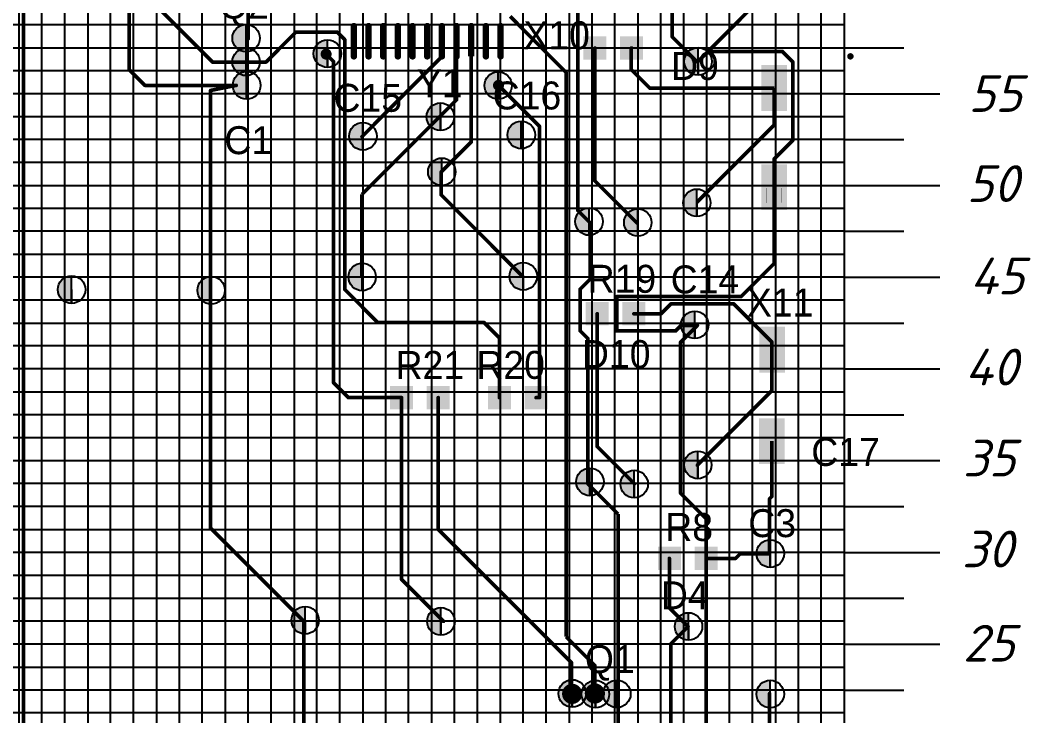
# Model space of a CAD drawing. Header units: millimetres. Extents: x 40 to 3761, y -469 to 920.
# Drawn here: x 1863.8 to 1918.9, y 340.9 to 378.8 of the extents above; entities that cross this region are included whole.
import ezdxf

# ---------------------------------------------------------------- set-up
doc = ezdxf.new("R2010")
doc.units = ezdxf.units.MM
for name, color, linetype in [('DrillDrawing', 1, 'Continuous'), ('Mechanical15', 56, 'Continuous'), ('Mechanical4', 56, 'Continuous'), ('PDF _Текст', 7, 'Continuous'), ('TopLayer', 1, 'Continuous'), ('TopOverlay', 2, 'Continuous'), ('Слой1', 7, 'Continuous')]:
    doc.layers.add(name, color=color, linetype=linetype)
doc.styles.add('PDF ISOCPEUR Italic', font='isocpeui.ttf')

# ---------------------------------------------------------------- blocks, each defined once
blk = doc.blocks.new('*U36')
for p, q in [((-1.25, -75), (-1.25, 75)), ((0, -75), (0, 75)), ((1.25, 75), (1.25, -75))]:
    blk.add_line(p, q)
blk = doc.blocks.new('*U37')
at = {"color": 0, "linetype": 'ByBlock', "lineweight": -2, "transparency": 16777216}
for p in [(0, 0), (3.75, 0), (7.5, 0), (11.25, 0), (15, 0), (18.75, 0), (22.5, 0), (26.25, 0), (30, 0), (33.75, 0), (37.5, 0), (41.25, 0)]:
    blk.add_blockref('*U36', p, dxfattribs=at)
blk = doc.blocks.new('*U38')
for p, q in [((-25, 1.25), (25, 1.25)), ((-25, 0), (25, 0)), ((25, -1.25), (-25, -1.25))]:
    blk.add_line(p, q)
blk = doc.blocks.new('*U39')
at = {"color": 0, "linetype": 'ByBlock', "lineweight": -2, "transparency": 16777216}
for p in [(0, -90), (0, -93.75), (0, -97.5), (0, -101.25), (0, -105), (0, -108.75), (0, -112.5), (0, -116.25), (0, -120), (0, -123.75), (0, -127.5)]:
    blk.add_blockref('*U38', p, dxfattribs=at)
blk = doc.blocks.new('*U42')
blk.add_line((0, 0.984), (0, -0.984))
blk = doc.blocks.new('*U43')
at = {"color": 0, "linetype": 'ByBlock', "lineweight": -2, "transparency": 16777216}
for p in [(70, 0), (75, 0), (80, 0), (85, 0), (90, 0), (95, 0), (100, 0)]:
    blk.add_blockref('*U42', p, dxfattribs=at)
blk = doc.blocks.new('*U44')
blk.add_line((1.624, 0), (-1.624, 0))
blk = doc.blocks.new('*U45')
at = {"color": 0, "linetype": 'ByBlock', "lineweight": -2, "transparency": 16777216}
for p in [(0, -67.5), (0, -70), (0, -72.5), (0, -75), (0, -77.5), (0, -80), (0, -82.5), (0, -85), (0, -87.5), (0, -90), (0, -92.5), (0, -95), (0, -97.5), (0, -100), (0, -102.5)]:
    blk.add_blockref('*U44', p, dxfattribs=at)

msp = doc.modelspace()

# ---------------------------------------------------------------- hatches: boundary and pattern name
h = msp.add_hatch(color=256)
h.dxf.hatch_style = 1
h.paths.add_polyline_path([(1876.126, 378.534, 0.414214), (1875.376, 377.784, 0.414214), (1876.126, 377.034), (1876.126, 377.784)])
h = msp.add_hatch(color=256)
h.dxf.hatch_style = 1
h.paths.add_polyline_path([(1880.56, 377.691, 0.414214), (1879.81, 376.941, 0.414214), (1880.56, 376.191), (1880.56, 376.941)])
h = msp.add_hatch(color=256)
h.dxf.hatch_style = 1
h.paths.add_polyline_path([(1876.126, 377.241, 0.414214), (1875.376, 376.491, 0.414214), (1876.126, 375.741), (1876.126, 376.491)])
h = msp.add_hatch(color=256)
h.dxf.hatch_style = 1
h.paths.add_polyline_path([(1900.768, 377.269, 0.414214), (1900.018, 376.519, 0.414214), (1900.768, 375.769), (1900.768, 376.519)])
h = msp.add_hatch(color=256)
h.dxf.hatch_style = 1
h.paths.add_polyline_path([(1876.157, 375.964, 0.414214), (1875.407, 375.214, 0.414214), (1876.157, 374.464), (1876.157, 375.214)])
h = msp.add_hatch(color=256)
h.dxf.hatch_style = 1
h.paths.add_polyline_path([(1889.871, 375.958, 0.414214), (1889.121, 375.208, 0.414214), (1889.871, 374.458), (1889.871, 375.208)])
h = msp.add_hatch(color=256)
h.dxf.hatch_style = 1
h.paths.add_polyline_path([(1886.719, 374.255, 0.414214), (1885.969, 373.505, 0.414214), (1886.719, 372.755), (1886.719, 373.505)])
h = msp.add_hatch(color=256)
h.dxf.hatch_style = 1
h.paths.add_polyline_path([(1882.497, 373.187, 0.414214), (1881.747, 372.437, 0.414214), (1882.497, 371.687), (1882.497, 372.437)])
h = msp.add_hatch(color=256)
h.dxf.hatch_style = 1
h.paths.add_polyline_path([(1891.132, 373.259, 0.414214), (1890.382, 372.509, 0.414214), (1891.132, 371.759), (1891.132, 372.509)])
h = msp.add_hatch(color=256)
h.dxf.hatch_style = 1
h.paths.add_polyline_path([(1886.797, 371.253, 0.414214), (1886.047, 370.503, 0.414214), (1886.797, 369.753), (1886.797, 370.503)])
h = msp.add_hatch(color=256)
h.dxf.hatch_style = 1
h.paths.add_polyline_path([(1900.703, 369.562, 0.414214), (1899.953, 368.812, 0.414214), (1900.703, 368.062), (1900.703, 368.812)])
h = msp.add_hatch(color=256)
h.dxf.hatch_style = 1
h.paths.add_polyline_path([(1894.826, 368.541, 0.414214), (1894.076, 367.791, 0.414214), (1894.826, 367.041), (1894.826, 367.791)])
h = msp.add_hatch(color=256)
h.dxf.hatch_style = 1
h.paths.add_polyline_path([(1897.484, 368.488, 0.414214), (1896.734, 367.738, 0.414214), (1897.484, 366.988), (1897.484, 367.738)])
h = msp.add_hatch(color=256)
h.dxf.hatch_style = 1
h.paths.add_polyline_path([(1882.455, 365.521, 0.414214), (1881.705, 364.771, 0.414214), (1882.455, 364.021), (1882.455, 364.771)])
h = msp.add_hatch(color=256)
h.dxf.hatch_style = 1
h.paths.add_polyline_path([(1891.241, 365.557, 0.414214), (1890.491, 364.807, 0.414214), (1891.241, 364.057), (1891.241, 364.807)])
h = msp.add_hatch(color=256)
h.dxf.hatch_style = 1
h.paths.add_polyline_path([(1866.613, 364.831, 0.414214), (1865.863, 364.081, 0.414214), (1866.613, 363.331), (1866.613, 364.081)])
h = msp.add_hatch(color=256)
h.dxf.hatch_style = 1
h.paths.add_polyline_path([(1874.222, 364.792, 0.414214), (1873.472, 364.042, 0.414214), (1874.222, 363.292), (1874.222, 364.042)])
h = msp.add_hatch(color=256)
h.dxf.hatch_style = 1
h.paths.add_polyline_path([(1900.593, 362.912, 0.414214), (1899.843, 362.162, 0.414214), (1900.593, 361.412), (1900.593, 362.162)])
h = msp.add_hatch(color=256)
h.dxf.hatch_style = 1
h.paths.add_polyline_path([(1900.758, 355.277, 0.414214), (1900.008, 354.527, 0.414214), (1900.758, 353.777), (1900.758, 354.527)])
h = msp.add_hatch(color=256)
h.dxf.hatch_style = 1
h.paths.add_polyline_path([(1894.878, 354.35, 0.414214), (1894.128, 353.6, 0.414214), (1894.878, 352.85), (1894.878, 353.6)])
h = msp.add_hatch(color=256)
h.dxf.hatch_style = 1
h.paths.add_polyline_path([(1897.29, 354.235, 0.414214), (1896.54, 353.485, 0.414214), (1897.29, 352.735), (1897.29, 353.485)])
h = msp.add_hatch(color=256)
h.dxf.hatch_style = 1
h.paths.add_polyline_path([(1904.71, 350.444, 0.414214), (1903.96, 349.694, 0.414214), (1904.71, 348.944), (1904.71, 349.694)])
h = msp.add_hatch(color=256)
h.dxf.hatch_style = 1
h.paths.add_polyline_path([(1879.348, 346.81, 0.414214), (1878.598, 346.06, 0.414214), (1879.348, 345.31), (1879.348, 346.06)])
h = msp.add_hatch(color=256)
h.dxf.hatch_style = 1
h.paths.add_polyline_path([(1886.752, 346.752, 0.414214), (1886.002, 346.002, 0.414214), (1886.752, 345.252), (1886.752, 346.002)])
h = msp.add_hatch(color=256)
h.dxf.hatch_style = 1
h.paths.add_polyline_path([(1900.251, 346.474, 0.414214), (1899.501, 345.724, 0.414214), (1900.251, 344.974), (1900.251, 345.724)])
h = msp.add_hatch(color=256)
h.dxf.hatch_style = 1
h.paths.add_polyline_path([(1893.914, 342.823, 0.414214), (1893.164, 342.073, 0.414214), (1893.914, 341.323), (1893.914, 342.073)])
h = msp.add_hatch(color=256)
h.dxf.hatch_style = 1
h.paths.add_polyline_path([(1895.173, 342.786, 0.414214), (1894.423, 342.036, 0.414214), (1895.173, 341.286), (1895.173, 342.036)])
h = msp.add_hatch(color=256)
h.dxf.hatch_style = 1
h.paths.add_polyline_path([(1896.345, 342.798, 0.414214), (1895.595, 342.048, 0.414214), (1896.345, 341.298), (1896.345, 342.048)])
h = msp.add_hatch(color=256)
h.dxf.hatch_style = 1
h.paths.add_polyline_path([(1904.707, 342.791, 0.414214), (1903.957, 342.041, 0.414214), (1904.707, 341.291), (1904.707, 342.041)])

# ---------------------------------------------------------------- linework, layer by layer
msp.add_line((1908.739, 468.509), (1908.739, 319.759))
at = {"layer": 'DrillDrawing', "const_width": 0.3}
for points in [[(1880.64, 376.915, -1), (1880.34, 376.915, -1)], [(1890.038, 375.213, -1), (1889.738, 375.213, -1)]]:
    msp.add_lwpolyline(points, format="xyb", close=True, dxfattribs=at)
at = {"layer": 'Mechanical15', "const_width": 0.05}
msp.add_lwpolyline([(1876.112, 376.483, -1), (1876.062, 376.483, -1)], format="xyb", close=True, dxfattribs=at)
at = {"layer": 'Mechanical4', "const_width": 0.005}
for points in [[(1903.477, 375.067, -1), (1903.472, 375.067, -1)], [(1903.477, 375.067, -1), (1903.472, 375.067, -1)], [(1905.727, 374.217, -1), (1905.722, 374.217, -1)], [(1905.727, 374.217, -1), (1905.722, 374.217, -1)], [(1905.727, 374.217, -1), (1905.722, 374.217, -1)], [(1905.727, 374.217, -1), (1905.722, 374.217, -1)], [(1904.527, 369.167, -1), (1904.522, 369.167, -1)], [(1904.527, 369.167, -1), (1904.522, 369.167, -1)], [(1905.327, 369.167, -1), (1905.322, 369.167, -1)], [(1905.327, 369.167, -1), (1905.322, 369.167, -1)], [(1904.8, 358.609, -1), (1904.795, 358.609, -1)], [(1904.8, 358.609, -1), (1904.795, 358.609, -1)]]:
    msp.add_lwpolyline(points, format="xyb", close=True, dxfattribs=at)
at = {"layer": 'Mechanical4', "const_width": 0.01}
for points in [[(1904.524, 368.807), (1904.524, 369.621)], [(1904.524, 368.807), (1904.524, 369.621)], [(1905.324, 368.817), (1905.324, 369.621)], [(1905.324, 368.817), (1905.324, 369.621)], [(1905.324, 369.167), (1904.524, 369.167)], [(1905.324, 369.167), (1904.524, 369.167)]]:
    msp.add_lwpolyline(points, dxfattribs=at)
at = {"layer": 'TopLayer'}
for points, const_width in [([(1863.98, 327.476), (1863.98, 387.532)], 0.2), ([(1899.362, 377.855), (1899.362, 386.846)], 0.2), ([(1876.248, 377.753), (1876.248, 383.417)], 0.2), ([(1869.745, 376.077), (1869.745, 382.358)], 0.2), ([(1894.206, 368.406), (1894.206, 380.293)], 0.2), ([(1904.797, 380.547), (1901.318, 377.067)], 0.2), ([(1874.292, 376.483), (1870.685, 380.09)], 0.2), ([(1882.001, 378.443), (1882.001, 376.793)], 0.35), ([(1882.801, 378.443), (1882.801, 376.793)], 0.35), ([(1883.601, 378.443), (1883.601, 376.793)], 0.35), ([(1884.401, 378.443), (1884.401, 376.793)], 0.35), ([(1885.201, 378.443), (1885.201, 376.793)], 0.35), ([(1886.001, 378.443), (1886.001, 376.793)], 0.35), ([(1886.801, 378.443), (1886.801, 376.793)], 0.35), ([(1887.601, 378.443), (1887.601, 376.793)], 0.35), ([(1888.401, 378.443), (1888.401, 376.793)], 0.35), ([(1889.201, 378.443), (1889.201, 376.793)], 0.35), ([(1890.001, 378.443), (1890.001, 376.793)], 0.35), ([(1893.571, 375.924), (1890.523, 378.972)], 0.2), ([(1878.839, 378.109), (1877.213, 376.483)], 0.2), ([(1881.099, 378.109), (1878.839, 378.109)], 0.2), ([(1881.506, 377.702), (1881.099, 378.109)], 0.2), ([(1881.506, 364.088), (1881.506, 377.702)], 0.2), ([(1886.801, 376.775), (1886.801, 377.618)], 0.2), ([(1887.601, 374.426), (1887.601, 377.618)], 0.2), ([(1888.401, 372.126), (1888.401, 377.618)], 0.2), ([(1900.733, 376.483), (1899.362, 377.855)], 0.2), ([(1880.896, 376.509), (1880.49, 376.915)], 0.2), ([(1895.145, 370.006), (1895.145, 377.245)], 0.2), ([(1897.127, 376.077), (1897.127, 377.245)], 0.2), ([(1897.145, 377.245), (1897.127, 377.245)], 0.2), ([(1901.318, 377.067), (1900.733, 376.483)], 0.2), ([(1905.356, 377.067), (1901.318, 377.067)], 0.2), ([(1905.94, 376.483), (1905.356, 377.067)], 0.2), ([(1875.587, 376.483), (1874.292, 376.483)], 0.2), ([(1877.213, 376.483), (1875.587, 376.483)], 0.2), ([(1880.896, 359.008), (1880.896, 376.509)], 0.2), ([(1886.801, 376.775), (1882.445, 372.419)], 0.2), ([(1905.94, 372.216), (1905.94, 376.483)], 0.2), ([(1870.609, 375.213), (1869.745, 376.077)], 0.2), ([(1893.571, 345.165), (1893.571, 375.924)], 0.2), ([(1898.143, 375.061), (1897.127, 376.077)], 0.2), ([(1875.587, 375.213), (1870.609, 375.213)], 0.2), ([(1875.587, 375.213), (1874.19, 374.934)], 0.2), ([(1892.123, 372.978), (1889.888, 375.213)], 0.2), ([(1874.19, 364.037), (1874.19, 374.934)], 0.2), ([(1904.924, 375.061), (1898.143, 375.061)], 0.2), ([(1904.924, 373.054), (1904.924, 375.061)], 0.2), ([(1887.601, 374.426), (1886.763, 373.588)], 0.2), ([(1886.763, 373.588), (1882.445, 369.27)], 0.2), ([(1892.123, 358.195), (1892.123, 372.978)], 0.2), ([(1904.924, 373.054), (1900.733, 368.863)], 0.2), ([(1888.401, 372.126), (1886.763, 370.488)], 0.2), ([(1905.94, 372.216), (1904.924, 371.2)], 0.2), ([(1904.924, 369.667), (1904.924, 371.2)], 0.2), ([(1886.763, 369.244), (1886.763, 370.488)], 0.2), ([(1897.431, 367.72), (1895.145, 370.006)], 0.2), ([(1904.924, 365.51), (1904.924, 369.667)], 0.2), ([(1882.445, 364.799), (1882.445, 369.27)], 0.2), ([(1891.208, 364.799), (1886.763, 369.244)], 0.2), ([(1894.891, 367.72), (1894.206, 368.406)], 0.2), ([(1894.891, 364.651), (1894.891, 367.72)], 0.2), ([(1904.924, 365.51), (1903.116, 363.702)], 0.2), ([(1894.891, 364.651), (1894.342, 364.102)], 0.2), ([(1874.19, 351.083), (1874.19, 364.037)], 0.2), ([(1883.309, 362.285), (1881.506, 364.088)], 0.2), ([(1894.342, 361.832), (1894.342, 364.102)], 0.2), ([(1896.342, 361.827), (1896.342, 363.702)], 0.2), ([(1903.116, 363.702), (1896.342, 363.702)], 0.2), ([(1899.286, 363.301), (1898.752, 362.767)], 0.2), ([(1902.721, 363.301), (1899.286, 363.301)], 0.2), ([(1904.797, 361.224), (1902.721, 363.301)], 0.2), ([(1895.272, 355.528), (1895.272, 362.767)], 0.2), ([(1898.752, 362.767), (1897.272, 362.767)], 0.2), ([(1889.1, 362.285), (1883.309, 362.285)], 0.2), ([(1889.938, 361.446), (1889.1, 362.285)], 0.2), ([(1899.844, 362.132), (1899.54, 361.827)], 0.2), ([(1900.733, 362.132), (1899.819, 361.218)], 0.2), ([(1900.733, 362.132), (1899.844, 362.132)], 0.2), ([(1889.938, 358.195), (1889.938, 361.446)], 0.2), ([(1894.764, 361.41), (1894.342, 361.832)], 0.2), ([(1894.764, 353.496), (1894.764, 361.41)], 0.2), ([(1899.54, 361.827), (1896.342, 361.827)], 0.2), ([(1899.819, 352.982), (1899.819, 361.218)], 0.2), ([(1904.797, 358.576), (1904.797, 361.224)], 0.2), ([(1881.709, 358.195), (1880.896, 359.008)], 0.2), ([(1884.604, 358.195), (1881.709, 358.195)], 0.2), ([(1884.604, 348.289), (1884.604, 358.195)], 0.2), ([(1886.604, 351.014), (1886.604, 358.195)], 0.2), ([(1892.123, 358.195), (1891.938, 358.195)], 0.2), ([(1904.797, 358.576), (1900.733, 354.512)], 0.2), ([(1897.304, 353.496), (1895.272, 355.528)], 0.2), ([(1904.797, 352.81), (1904.797, 355.824)], 0.2), ([(1896.415, 351.845), (1894.764, 353.496)], 0.2), ([(1901.209, 351.591), (1899.819, 352.982)], 0.2), ([(1904.797, 352.81), (1904.67, 352.683)], 0.2), ([(1904.67, 349.686), (1904.67, 352.683)], 0.2), ([(1896.415, 342.185), (1896.415, 351.845)], 0.2), ([(1901.209, 349.432), (1901.209, 351.591)], 0.2), ([(1879.27, 346.003), (1874.19, 351.083)], 0.2), ([(1893.875, 343.743), (1886.604, 351.014)], 0.2), ([(1899.209, 346.732), (1899.209, 349.432)], 0.2), ([(1901.209, 339.4), (1901.209, 349.432)], 0.2), ([(1902.816, 349.432), (1901.209, 349.432)], 0.2), ([(1903.07, 349.686), (1902.816, 349.432)], 0.2), ([(1904.67, 349.686), (1903.07, 349.686)], 0.2), ([(1886.89, 346.003), (1884.604, 348.289)], 0.2), ([(1900.225, 345.716), (1899.209, 346.732)], 0.2), ([(1879.27, 338.954), (1879.27, 346.003)], 0.2), ([(1900.225, 345.716), (1899.286, 344.776)], 0.2), ([(1895.145, 343.59), (1893.571, 345.165)], 0.2), ([(1899.286, 335.64), (1899.286, 344.776)], 0.2), ([(1893.875, 342.185), (1893.875, 343.743)], 0.2), ([(1895.145, 342.185), (1895.145, 343.59)], 0.2), ([(1896.415, 332.541), (1896.415, 342.185)], 0.2), ([(1904.67, 338.688), (1904.67, 342.066)], 0.2)]:
    msp.add_lwpolyline(points, dxfattribs=dict(at, const_width=const_width))
for points, const_width in [([(1882.089, 378.443, -1), (1881.914, 378.443, -1)], 0.175), ([(1882.889, 378.443, -1), (1882.714, 378.443, -1)], 0.175), ([(1883.689, 378.443, -1), (1883.514, 378.443, -1)], 0.175), ([(1884.489, 378.443, -1), (1884.314, 378.443, -1)], 0.175), ([(1885.289, 378.443, -1), (1885.114, 378.443, -1)], 0.175), ([(1886.089, 378.443, -1), (1885.914, 378.443, -1)], 0.175), ([(1886.889, 378.443, -1), (1886.714, 378.443, -1)], 0.175), ([(1887.689, 378.443, -1), (1887.514, 378.443, -1)], 0.175), ([(1888.489, 378.443, -1), (1888.314, 378.443, -1)], 0.175), ([(1889.289, 378.443, -1), (1889.114, 378.443, -1)], 0.175), ([(1890.089, 378.443, -1), (1889.914, 378.443, -1)], 0.175), ([(1878.889, 378.109, -1), (1878.789, 378.109, -1)], 0.1), ([(1878.889, 378.109, -1), (1878.789, 378.109, -1)], 0.1), ([(1881.149, 378.109, -1), (1881.049, 378.109, -1)], 0.1), ([(1881.149, 378.109, -1), (1881.049, 378.109, -1)], 0.1), ([(1876.298, 377.753, -1), (1876.198, 377.753, -1)], 0.1), ([(1876.298, 377.753, -1), (1876.198, 377.753, -1)], 0.1), ([(1881.556, 377.702, -1), (1881.456, 377.702, -1)], 0.1), ([(1881.556, 377.702, -1), (1881.456, 377.702, -1)], 0.1), ([(1886.851, 377.618, -1), (1886.751, 377.618, -1)], 0.1), ([(1887.651, 377.618, -1), (1887.551, 377.618, -1)], 0.1), ([(1888.451, 377.618, -1), (1888.351, 377.618, -1)], 0.1), ([(1899.412, 377.855, -1), (1899.312, 377.855, -1)], 0.1), ([(1899.412, 377.855, -1), (1899.312, 377.855, -1)], 0.1), ([(1880.54, 376.915, -1), (1880.44, 376.915, -1)], 0.1), ([(1882.089, 376.793, -1), (1881.914, 376.793, -1)], 0.175), ([(1882.889, 376.793, -1), (1882.714, 376.793, -1)], 0.175), ([(1883.689, 376.793, -1), (1883.514, 376.793, -1)], 0.175), ([(1884.489, 376.793, -1), (1884.314, 376.793, -1)], 0.175), ([(1885.289, 376.793, -1), (1885.114, 376.793, -1)], 0.175), ([(1886.089, 376.793, -1), (1885.914, 376.793, -1)], 0.175), ([(1886.889, 376.793, -1), (1886.714, 376.793, -1)], 0.175), ([(1887.689, 376.793, -1), (1887.514, 376.793, -1)], 0.175), ([(1889.289, 376.793, -1), (1889.114, 376.793, -1)], 0.175), ([(1890.089, 376.793, -1), (1889.914, 376.793, -1)], 0.175), ([(1895.195, 377.245, -1), (1895.095, 377.245, -1)], 0.1), ([(1897.177, 377.245, -1), (1897.077, 377.245, -1)], 0.1), ([(1897.177, 377.245, -1), (1897.077, 377.245, -1)], 0.1), ([(1897.195, 377.245, -1), (1897.095, 377.245, -1)], 0.1), ([(1901.368, 377.067, -1), (1901.268, 377.067, -1)], 0.1), ([(1901.368, 377.067, -1), (1901.268, 377.067, -1)], 0.1), ([(1901.368, 377.067, -1), (1901.268, 377.067, -1)], 0.1), ([(1905.406, 377.067, -1), (1905.306, 377.067, -1)], 0.1), ([(1905.406, 377.067, -1), (1905.306, 377.067, -1)], 0.1), ([(1908.991, 376.793, 1), (1909.166, 376.793, 1)], 0.175), ([(1874.342, 376.483, -1), (1874.242, 376.483, -1)], 0.1), ([(1874.342, 376.483, -1), (1874.242, 376.483, -1)], 0.1), ([(1875.637, 376.483, -1), (1875.537, 376.483, -1)], 0.1), ([(1875.637, 376.483, -1), (1875.537, 376.483, -1)], 0.1), ([(1877.263, 376.483, -1), (1877.163, 376.483, -1)], 0.1), ([(1877.263, 376.483, -1), (1877.163, 376.483, -1)], 0.1), ([(1880.946, 376.509, -1), (1880.846, 376.509, -1)], 0.1), ([(1880.946, 376.509, -1), (1880.846, 376.509, -1)], 0.1), ([(1886.851, 376.775, -1), (1886.751, 376.775, -1)], 0.1), ([(1886.851, 376.775, -1), (1886.751, 376.775, -1)], 0.1), ([(1900.783, 376.483, -1), (1900.683, 376.483, -1)], 0.1), ([(1900.783, 376.483, -1), (1900.683, 376.483, -1)], 0.1), ([(1905.99, 376.483, -1), (1905.89, 376.483, -1)], 0.1), ([(1905.99, 376.483, -1), (1905.89, 376.483, -1)], 0.1), ([(1869.795, 376.077, -1), (1869.695, 376.077, -1)], 0.1), ([(1869.795, 376.077, -1), (1869.695, 376.077, -1)], 0.1), ([(1893.621, 375.924, -1), (1893.521, 375.924, -1)], 0.1), ([(1893.621, 375.924, -1), (1893.521, 375.924, -1)], 0.1), ([(1897.177, 376.077, -1), (1897.077, 376.077, -1)], 0.1), ([(1897.177, 376.077, -1), (1897.077, 376.077, -1)], 0.1), ([(1870.659, 375.213, -1), (1870.559, 375.213, -1)], 0.1), ([(1870.659, 375.213, -1), (1870.559, 375.213, -1)], 0.1), ([(1875.637, 375.213, -1), (1875.537, 375.213, -1)], 0.1), ([(1875.637, 375.213, -1), (1875.537, 375.213, -1)], 0.1), ([(1889.938, 375.213, -1), (1889.838, 375.213, -1)], 0.1), ([(1874.24, 374.934, -1), (1874.14, 374.934, -1)], 0.1), ([(1874.24, 374.934, -1), (1874.14, 374.934, -1)], 0.1), ([(1898.193, 375.061, -1), (1898.093, 375.061, -1)], 0.1), ([(1898.193, 375.061, -1), (1898.093, 375.061, -1)], 0.1), ([(1887.651, 374.426, -1), (1887.551, 374.426, -1)], 0.1), ([(1887.651, 374.426, -1), (1887.551, 374.426, -1)], 0.1), ([(1892.173, 372.978, -1), (1892.073, 372.978, -1)], 0.1), ([(1892.173, 372.978, -1), (1892.073, 372.978, -1)], 0.1), ([(1904.974, 373.054, -1), (1904.874, 373.054, -1)], 0.1), ([(1904.974, 373.054, -1), (1904.874, 373.054, -1)], 0.1), ([(1882.495, 372.419, -1), (1882.395, 372.419, -1)], 0.1), ([(1888.451, 372.126, -1), (1888.351, 372.126, -1)], 0.1), ([(1888.451, 372.126, -1), (1888.351, 372.126, -1)], 0.1), ([(1905.99, 372.216, -1), (1905.89, 372.216, -1)], 0.1), ([(1905.99, 372.216, -1), (1905.89, 372.216, -1)], 0.1), ([(1904.974, 371.2, -1), (1904.874, 371.2, -1)], 0.1), ([(1904.974, 371.2, -1), (1904.874, 371.2, -1)], 0.1), ([(1886.813, 370.488, -1), (1886.713, 370.488, -1)], 0.1), ([(1886.813, 370.488, -1), (1886.713, 370.488, -1)], 0.1), ([(1895.195, 370.006, -1), (1895.095, 370.006, -1)], 0.1), ([(1895.195, 370.006, -1), (1895.095, 370.006, -1)], 0.1), ([(1886.813, 369.244, -1), (1886.713, 369.244, -1)], 0.1), ([(1886.813, 369.244, -1), (1886.713, 369.244, -1)], 0.1), ([(1900.783, 368.863, -1), (1900.683, 368.863, -1)], 0.1), ([(1894.256, 368.406, -1), (1894.156, 368.406, -1)], 0.1), ([(1894.256, 368.406, -1), (1894.156, 368.406, -1)], 0.1), ([(1894.941, 367.72, -1), (1894.841, 367.72, -1)], 0.1), ([(1894.941, 367.72, -1), (1894.841, 367.72, -1)], 0.1), ([(1897.481, 367.72, -1), (1897.381, 367.72, -1)], 0.1), ([(1904.974, 365.51, -1), (1904.874, 365.51, -1)], 0.1), ([(1904.974, 365.51, -1), (1904.874, 365.51, -1)], 0.1), ([(1882.495, 364.799, -1), (1882.395, 364.799, -1)], 0.1), ([(1891.258, 364.799, -1), (1891.158, 364.799, -1)], 0.1), ([(1894.941, 364.651, -1), (1894.841, 364.651, -1)], 0.1), ([(1894.941, 364.651, -1), (1894.841, 364.651, -1)], 0.1), ([(1874.24, 364.037, -1), (1874.14, 364.037, -1)], 0.1), ([(1874.24, 364.037, -1), (1874.14, 364.037, -1)], 0.1), ([(1881.556, 364.088, -1), (1881.456, 364.088, -1)], 0.1), ([(1881.556, 364.088, -1), (1881.456, 364.088, -1)], 0.1), ([(1894.392, 364.102, -1), (1894.292, 364.102, -1)], 0.1), ([(1894.392, 364.102, -1), (1894.292, 364.102, -1)], 0.1), ([(1896.392, 363.702, -1), (1896.292, 363.702, -1)], 0.1), ([(1896.392, 363.702, -1), (1896.292, 363.702, -1)], 0.1), ([(1903.166, 363.702, -1), (1903.066, 363.702, -1)], 0.1), ([(1903.166, 363.702, -1), (1903.066, 363.702, -1)], 0.1), ([(1899.336, 363.301, -1), (1899.236, 363.301, -1)], 0.1), ([(1899.336, 363.301, -1), (1899.236, 363.301, -1)], 0.1), ([(1902.771, 363.301, -1), (1902.671, 363.301, -1)], 0.1), ([(1902.771, 363.301, -1), (1902.671, 363.301, -1)], 0.1), ([(1895.322, 362.767, -1), (1895.222, 362.767, -1)], 0.1), ([(1897.322, 362.767, -1), (1897.222, 362.767, -1)], 0.1), ([(1898.802, 362.767, -1), (1898.702, 362.767, -1)], 0.1), ([(1898.802, 362.767, -1), (1898.702, 362.767, -1)], 0.1), ([(1883.359, 362.285, -1), (1883.259, 362.285, -1)], 0.1), ([(1883.359, 362.285, -1), (1883.259, 362.285, -1)], 0.1), ([(1889.15, 362.285, -1), (1889.05, 362.285, -1)], 0.1), ([(1889.15, 362.285, -1), (1889.05, 362.285, -1)], 0.1), ([(1899.894, 362.132, -1), (1899.794, 362.132, -1)], 0.1), ([(1899.894, 362.132, -1), (1899.794, 362.132, -1)], 0.1), ([(1900.783, 362.132, -1), (1900.683, 362.132, -1)], 0.1), ([(1900.783, 362.132, -1), (1900.683, 362.132, -1)], 0.1), ([(1889.988, 361.446, -1), (1889.888, 361.446, -1)], 0.1), ([(1889.988, 361.446, -1), (1889.888, 361.446, -1)], 0.1), ([(1894.392, 361.832, -1), (1894.292, 361.832, -1)], 0.1), ([(1894.392, 361.832, -1), (1894.292, 361.832, -1)], 0.1), ([(1894.814, 361.41, -1), (1894.714, 361.41, -1)], 0.1), ([(1894.814, 361.41, -1), (1894.714, 361.41, -1)], 0.1), ([(1896.392, 361.827, -1), (1896.292, 361.827, -1)], 0.1), ([(1896.392, 361.827, -1), (1896.292, 361.827, -1)], 0.1), ([(1899.59, 361.827, -1), (1899.49, 361.827, -1)], 0.1), ([(1899.59, 361.827, -1), (1899.49, 361.827, -1)], 0.1), ([(1899.869, 361.218, -1), (1899.769, 361.218, -1)], 0.1), ([(1899.869, 361.218, -1), (1899.769, 361.218, -1)], 0.1), ([(1904.747, 361.324, -1), (1904.647, 361.324, -1)], 0.1), ([(1904.845, 361.223, -1), (1904.745, 361.223, -1)], 0.1), ([(1880.946, 359.008, -1), (1880.846, 359.008, -1)], 0.1), ([(1880.946, 359.008, -1), (1880.846, 359.008, -1)], 0.1), ([(1881.759, 358.195, -1), (1881.659, 358.195, -1)], 0.1), ([(1881.759, 358.195, -1), (1881.659, 358.195, -1)], 0.1), ([(1884.654, 358.195, -1), (1884.554, 358.195, -1)], 0.1), ([(1884.654, 358.195, -1), (1884.554, 358.195, -1)], 0.1), ([(1886.654, 358.195, -1), (1886.554, 358.195, -1)], 0.1), ([(1889.988, 358.195, -1), (1889.888, 358.195, -1)], 0.1), ([(1891.988, 358.195, -1), (1891.888, 358.195, -1)], 0.1), ([(1892.173, 358.195, -1), (1892.073, 358.195, -1)], 0.1), ([(1892.173, 358.195, -1), (1892.073, 358.195, -1)], 0.1), ([(1904.847, 358.576, -1), (1904.747, 358.576, -1)], 0.1), ([(1904.847, 358.576, -1), (1904.747, 358.576, -1)], 0.1), ([(1895.322, 355.528, -1), (1895.222, 355.528, -1)], 0.1), ([(1895.322, 355.528, -1), (1895.222, 355.528, -1)], 0.1), ([(1900.783, 354.512, -1), (1900.683, 354.512, -1)], 0.1), ([(1894.814, 353.496, -1), (1894.714, 353.496, -1)], 0.1), ([(1894.814, 353.496, -1), (1894.714, 353.496, -1)], 0.1), ([(1897.354, 353.496, -1), (1897.254, 353.496, -1)], 0.1), ([(1899.869, 352.982, -1), (1899.769, 352.982, -1)], 0.1), ([(1899.869, 352.982, -1), (1899.769, 352.982, -1)], 0.1), ([(1904.72, 352.683, -1), (1904.62, 352.683, -1)], 0.1), ([(1904.72, 352.683, -1), (1904.62, 352.683, -1)], 0.1), ([(1904.847, 352.81, -1), (1904.747, 352.81, -1)], 0.1), ([(1904.847, 352.81, -1), (1904.747, 352.81, -1)], 0.1), ([(1901.259, 351.591, -1), (1901.159, 351.591, -1)], 0.1), ([(1901.259, 351.591, -1), (1901.159, 351.591, -1)], 0.1), ([(1874.24, 351.083, -1), (1874.14, 351.083, -1)], 0.1), ([(1874.24, 351.083, -1), (1874.14, 351.083, -1)], 0.1), ([(1886.654, 351.014, -1), (1886.554, 351.014, -1)], 0.1), ([(1886.654, 351.014, -1), (1886.554, 351.014, -1)], 0.1), ([(1899.259, 349.432, -1), (1899.159, 349.432, -1)], 0.1), ([(1901.259, 349.432, -1), (1901.159, 349.432, -1)], 0.1), ([(1901.259, 349.432, -1), (1901.159, 349.432, -1)], 0.1), ([(1901.259, 349.432, -1), (1901.159, 349.432, -1)], 0.1), ([(1902.866, 349.432, -1), (1902.766, 349.432, -1)], 0.1), ([(1902.866, 349.432, -1), (1902.766, 349.432, -1)], 0.1), ([(1903.12, 349.686, -1), (1903.02, 349.686, -1)], 0.1), ([(1903.12, 349.686, -1), (1903.02, 349.686, -1)], 0.1), ([(1904.72, 349.686, -1), (1904.62, 349.686, -1)], 0.1), ([(1904.72, 349.686, -1), (1904.62, 349.686, -1)], 0.1), ([(1884.654, 348.289, -1), (1884.554, 348.289, -1)], 0.1), ([(1884.654, 348.289, -1), (1884.554, 348.289, -1)], 0.1), ([(1899.259, 346.732, -1), (1899.159, 346.732, -1)], 0.1), ([(1899.259, 346.732, -1), (1899.159, 346.732, -1)], 0.1), ([(1879.32, 346.003, -1), (1879.22, 346.003, -1)], 0.1), ([(1879.32, 346.003, -1), (1879.22, 346.003, -1)], 0.1), ([(1886.94, 346.003, -1), (1886.84, 346.003, -1)], 0.1), ([(1900.275, 345.716, -1), (1900.175, 345.716, -1)], 0.1), ([(1900.275, 345.716, -1), (1900.175, 345.716, -1)], 0.1), ([(1899.336, 344.776, -1), (1899.236, 344.776, -1)], 0.1), ([(1899.336, 344.776, -1), (1899.236, 344.776, -1)], 0.1), ([(1893.925, 343.743, -1), (1893.825, 343.743, -1)], 0.1), ([(1893.925, 343.743, -1), (1893.825, 343.743, -1)], 0.1), ([(1895.195, 343.59, -1), (1895.095, 343.59, -1)], 0.1), ([(1895.195, 343.59, -1), (1895.095, 343.59, -1)], 0.1), ([(1894.181, 342.049, -1), (1893.631, 342.049, -1)], 0.55), ([(1893.925, 342.185, -1), (1893.825, 342.185, -1)], 0.1), ([(1895.42, 342.071, -1), (1894.87, 342.071, -1)], 0.55), ([(1895.195, 342.185, -1), (1895.095, 342.185, -1)], 0.1), ([(1896.465, 342.185, -1), (1896.365, 342.185, -1)], 0.1), ([(1896.465, 342.185, -1), (1896.365, 342.185, -1)], 0.1), ([(1904.72, 342.066, -1), (1904.62, 342.066, -1)], 0.1)]:
    msp.add_lwpolyline(points, format="xyb", close=True, dxfattribs=dict(at, const_width=const_width))
for points in [[(1895.775, 376.61), (1894.515, 376.61), (1895.775, 377.88), (1894.515, 377.88)], [(1897.775, 376.61), (1896.515, 376.61), (1897.775, 377.88), (1896.515, 377.88)], [(1904.224, 373.817), (1904.224, 376.317), (1905.624, 373.817), (1905.624, 376.317)], [(1904.224, 368.417), (1904.224, 370.917), (1905.624, 368.417), (1905.624, 370.917)], [(1895.902, 362.132), (1894.642, 362.132), (1895.902, 363.402), (1894.642, 363.402)], [(1897.902, 362.132), (1896.642, 362.132), (1897.902, 363.402), (1896.642, 363.402)], [(1904.117, 359.555), (1904.117, 362.055), (1905.517, 359.555), (1905.517, 362.055)], [(1885.234, 357.56), (1883.974, 357.56), (1885.234, 358.83), (1883.974, 358.83)], [(1887.234, 357.56), (1885.974, 357.56), (1887.234, 358.83), (1885.974, 358.83)], [(1890.568, 357.56), (1889.308, 357.56), (1890.568, 358.83), (1889.308, 358.83)], [(1892.568, 357.56), (1891.308, 357.56), (1892.568, 358.83), (1891.308, 358.83)], [(1904.097, 354.574), (1904.097, 357.074), (1905.497, 354.574), (1905.497, 357.074)], [(1899.839, 348.797), (1898.579, 348.797), (1899.839, 350.067), (1898.579, 350.067)], [(1901.839, 348.797), (1900.579, 348.797), (1901.839, 350.067), (1900.579, 350.067)]]:
    msp.add_solid(points, dxfattribs=at)
at = {"layer": 'Слой1'}
for p, q in [((1876.126, 377.034), (1876.126, 378.534)), ((1876.126, 377.784), (1876.126, 377.034)), ((1880.56, 376.191), (1880.56, 377.691)), ((1876.126, 375.741), (1876.126, 377.241)), ((1880.56, 376.941), (1880.56, 376.191)), ((1900.768, 375.769), (1900.768, 377.269)), ((1876.126, 376.491), (1876.126, 375.741)), ((1900.768, 376.519), (1900.768, 375.769)), ((1876.157, 374.464), (1876.157, 375.964)), ((1889.871, 374.458), (1889.871, 375.958)), ((1876.157, 375.214), (1876.157, 374.464)), ((1889.871, 375.208), (1889.871, 374.458)), ((1886.719, 372.755), (1886.719, 374.255)), ((1882.497, 371.687), (1882.497, 373.187)), ((1886.719, 373.505), (1886.719, 372.755)), ((1891.132, 371.759), (1891.132, 373.259)), ((1891.132, 372.509), (1891.132, 371.759)), ((1882.497, 372.437), (1882.497, 371.687)), ((1886.797, 369.753), (1886.797, 371.253)), ((1886.797, 370.503), (1886.797, 369.753)), ((1900.703, 368.062), (1900.703, 369.562)), ((1900.703, 368.812), (1900.703, 368.062)), ((1894.826, 367.041), (1894.826, 368.541)), ((1897.484, 366.988), (1897.484, 368.488)), ((1894.826, 367.791), (1894.826, 367.041)), ((1897.484, 367.738), (1897.484, 366.988)), ((1882.455, 364.021), (1882.455, 365.521)), ((1891.241, 364.057), (1891.241, 365.557)), ((1866.613, 363.331), (1866.613, 364.831)), ((1874.222, 363.292), (1874.222, 364.792)), ((1891.241, 364.807), (1891.241, 364.057)), ((1882.455, 364.771), (1882.455, 364.021)), ((1866.613, 364.081), (1866.613, 363.331)), ((1874.222, 364.042), (1874.222, 363.292)), ((1900.593, 361.412), (1900.593, 362.912)), ((1900.593, 362.162), (1900.593, 361.412)), ((1900.758, 353.777), (1900.758, 355.277)), ((1894.878, 352.85), (1894.878, 354.35)), ((1900.758, 354.527), (1900.758, 353.777)), ((1897.29, 352.735), (1897.29, 354.235)), ((1894.878, 353.6), (1894.878, 352.85)), ((1897.29, 353.485), (1897.29, 352.735)), ((1904.71, 348.944), (1904.71, 350.444)), ((1904.71, 349.694), (1904.71, 348.944)), ((1879.348, 345.31), (1879.348, 346.81)), ((1886.752, 345.252), (1886.752, 346.752)), ((1879.348, 346.06), (1879.348, 345.31)), ((1900.251, 344.974), (1900.251, 346.474)), ((1886.752, 346.002), (1886.752, 345.252)), ((1900.251, 345.724), (1900.251, 344.974)), ((1893.914, 341.323), (1893.914, 342.823)), ((1895.173, 341.286), (1895.173, 342.786)), ((1896.345, 341.298), (1896.345, 342.798)), ((1904.707, 341.291), (1904.707, 342.791)), ((1893.914, 342.073), (1893.914, 341.323)), ((1895.173, 342.036), (1895.173, 341.286)), ((1896.345, 342.048), (1896.345, 341.298)), ((1904.707, 342.041), (1904.707, 341.291))]:
    msp.add_line(p, q, dxfattribs=at)
for centre in [(1876.126, 377.784), (1880.56, 376.941), (1876.126, 376.491), (1900.768, 376.519), (1876.157, 375.214), (1889.871, 375.208), (1886.719, 373.505), (1882.497, 372.437), (1891.132, 372.509), (1886.797, 370.503), (1900.703, 368.812), (1894.826, 367.791), (1897.484, 367.738), (1882.455, 364.771), (1891.241, 364.807), (1866.613, 364.081), (1874.222, 364.042), (1900.593, 362.162), (1900.758, 354.527), (1894.878, 353.6), (1897.29, 353.485), (1904.71, 349.694), (1879.348, 346.06), (1886.752, 346.002), (1900.251, 345.724), (1893.914, 342.073), (1895.173, 342.036), (1896.345, 342.048), (1904.707, 342.041)]:
    msp.add_circle(centre, 0.75, dxfattribs=at)

# ---------------------------------------------------------------- block references
at = {"xscale": -1}
for name, p in [('*U37', (1906.239, 394.759)), ('*U39', (1883.739, 468.509)), ('*U45', (1910.363, 444.759))]:
    msp.add_blockref(name, p, dxfattribs=at)
at = {"xscale": -1, "rotation": 90}
msp.add_blockref('*U43', (1912.971, 444.759), dxfattribs=at)

# ---------------------------------------------------------------- texts
at = {"layer": 'PDF _Текст', "char_height": 2, "attachment_point": 7, "style": 'PDF ISOCPEUR Italic'}
for s, insert in [('55', (1915.519, 373.768)), ('50', (1915.424, 368.859)), ('45', (1915.604, 363.827)), ('40', (1915.328, 358.862)), ('35', (1915.216, 353.902)), ('30', (1915.161, 348.945)), ('25', (1915.217, 343.811))]:
    msp.add_mtext(s, dxfattribs=dict(at, insert=insert))
at = {"layer": 'TopOverlay'}
for s, p in [('Q2', (1874.657, 378.848)), ('X10', (1891.247, 377.182)), ('D9', (1899.299, 375.505)), ('Y1', (1885.437, 374.562)), ('C15', (1880.892, 373.771)), ('C16', (1889.57, 373.899)), ('C1', (1874.942, 371.463)), ('R19', (1894.751, 363.908)), ('C14', (1899.275, 363.875)), ('X11', (1903.434, 362.615)), ('D10', (1894.438, 359.804)), ('R21', (1884.279, 359.215)), ('R20', (1888.683, 359.215)), ('C17', (1906.944, 354.474)), ('C3', (1903.509, 350.591)), ('R8', (1898.983, 350.386)), ('D4', (1898.742, 346.66)), ('Q1', (1894.6, 343.18))]:
    msp.add_text(s, height=1.524, dxfattribs=at).set_placement(p)

doc.saveas('drawing.dxf')
